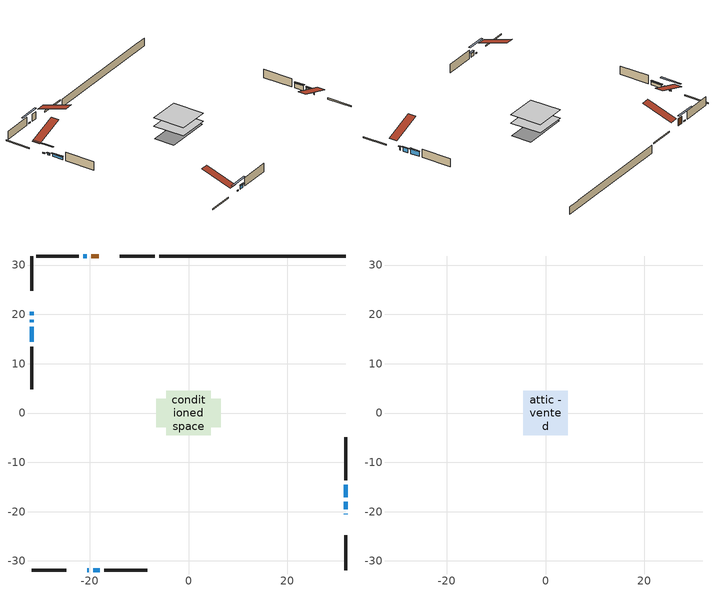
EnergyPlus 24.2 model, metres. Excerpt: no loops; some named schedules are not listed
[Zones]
conditioned space
 floor adiabatic (AdiabaticFloorConstruction): -4.53,-4.53 -4.53,4.53 4.53,4.53 4.53,-4.53 z0.46
 floor foundation (Slab1 construction): -6.52,-2.93 -6.52,2.93 6.52,2.93 6.52,-2.93 z-1.81
 wall outside (RimJoist1 construction): -6.89,31.83 -13.98,31.83 / -31.83,-31.83 -24.75,-31.83 / -31.83,31.83 -31.83,24.75 / 31.83,-31.83 31.83,-24.75 z0.46:0.76
 wall outside (AdiabaticWallConstruction 1): -18.16,31.83 -19.67,31.83 z0.46:2.49
 wall outside (AdiabaticWallConstruction): 31.83,-20.56 31.83,-20.41 z0.46:1.43; -20.56,-31.83 -20.21,-31.83 / -31.83,20.56 -31.83,19.86 / -20.6,31.83 -21.3,31.83 z0.46:0.75; -31.83,18.93 -31.83,18.42 z0.46:0.97; 31.83,-19.48 31.83,-18.04 z0.46:1.64; 31.83,-17.11 31.83,-14.52 z0.46:1.88; -19.28,-31.83 -18.01,-31.83 z0.46:1.5; -31.83,17.49 -31.83,14.41 z0.46:1.3
 wall outside (Wall1 construction): -22.23,31.83 -30.91,31.83 / -17.09,-31.83 -8.41,-31.83 / -31.83,13.48 -31.83,4.81 / 31.83,-13.59 31.83,-4.91 z0.46:2.9
 wall foundation (FoundationWall1 construction): -5.96,31.83,-1.81 -5.96,31.83,0.46 28.05,31.83,0.46 28.05,31.83,0.33 31.83,31.83,0.33 31.83,31.83,-1.81
 window (WindowConstruction 4): 31.83,-20.56 31.83,-20.41 z0.46:1.43
 window (WindowConstruction 7): -20.56,-31.83 -20.21,-31.83 z0.46:0.75
 window (WindowConstruction 8): -31.83,20.56 -31.83,19.86 z0.46:0.75
 window (WindowConstruction 5): -31.83,18.93 -31.83,18.42 z0.46:0.97
 window (WindowConstruction): 31.83,-19.48 31.83,-18.04 z0.46:1.64
 window (WindowConstruction 1): 31.83,-17.11 31.83,-14.52 z0.46:1.88
 window (WindowConstruction 2): -19.28,-31.83 -18.01,-31.83 z0.46:1.5
 window (WindowConstruction 3): -31.83,17.49 -31.83,14.41 z0.46:1.3
 window (WindowConstruction 6): -20.6,31.83 -21.3,31.83 z0.46:0.75
 door (Door): -18.16,31.83 -19.67,31.83 z0.46:2.49
 ceiling adiabatic (AdiabaticFloorConstruction): 4.53,-4.53 4.53,4.53 -4.53,4.53 -4.53,-4.53 z0.46
attic - vented
 floor to conditioned space (Floor1 construction Reversed): -4.53,-4.53 -4.53,4.53 4.53,4.53 4.53,-4.53 z2.9
 roof outside (Roof1 construction): -17.24,31.83,2.9 -17.24,23,5.84 -14.91,23,5.84 -14.91,31.83,2.9; -21.49,-31.83,2.9 -21.49,-23,5.84 -23.82,-23,5.84 -23.82,-31.83,2.9; -31.83,21.49,2.9 -23,21.49,5.84 -23,23.82,5.84 -31.83,23.82,2.9; 31.83,-21.49,2.9 23,-21.49,5.84 23,-23.82,5.84 31.83,-23.82,2.9
shading: 31.83,-20.21 31.83,-20.76 32.25,-20.76 32.25,-20.21 z1.63; -17.51,-31.83 -23.26,-31.83 -23.26,-32.25 -17.51,-32.25 z3.45; -31.83,17.16 -31.83,23.26 -32.25,23.26 -32.25,17.16 z3.45; -31.83,18.22 -31.83,19.13 -32.25,19.13 -32.25,18.22 z1.17; 31.83,-17.84 31.83,-19.68 32.25,-19.68 32.25,-17.84 z1.84; 31.83,-14.32 31.83,-17.31 32.25,-17.31 32.25,-14.32 z2.08; -17.81,-31.83 -19.48,-31.83 -19.48,-32.25 -17.81,-32.25 z1.7; -31.83,14.21 -31.83,17.69 -32.25,17.69 -32.25,14.21 z1.5; -24,31.83 -17.9,31.83 -17.9,32.25 -24,32.25 z3.45
[Building]
Building 1: Terrain=Suburbs
[Site:Location]
Saskatoon Intl AP_SK: Latitude {deg}=52.17; Longitude {deg}=-106.7; Time Zone {hr}=-6; Elevation {m}=504; Keep Site Location Information=Yes
[Site:GroundTemperature:Shallow]
-3.29371, -5.9198, -6.13011, -4.88389, 0.118965, 5.09852, 9.41553, 12.1502, 12.3826, 10.1583, 5.95142, 1.12462
[Site:WaterMainsTemperature]
Calculation Method=Schedule; Temperature Schedule=mains temperature schedule
[Material] Roughness=Rough; Thermal Absorptance=0.9
Name | Thickness {m} | Conductivity {W/m-K} | Density {kg/m3} | Specific Heat {J/kg-K} | Solar Absorptance | Visible Absorptance
asphalt or fiberglass shingles | 0.00635 | 0.162714 | 1121.4 | 1465.45 | 0.84 | 0.84
ceiling loosefill ins | 0.169333 | 0.0480833 | 16.02 | 1046.75 | 0.7 | 0.7
ceiling stud and cavity | 0.1397 | 0.172097 | 65.682 | 1177.47 | 0.7 | 0.7
concrete 4.0 in. | 0.1016 | 1.803125 | 2242.8 | 837.4 | 0.7 | 0.7
concrete 8.0 in. | 0.2032 | 1.803125 | 2242.8 | 837.4 | 0.7 | 0.7
door material | 0.04445 | 0.20624 | 512.64 | 1214.23 | 0.7 | 0.7
exterior vertical ins | 0.00617794 | 0.029427 | 32.04 | 1214.23 | 0.7 | 0.7
floor covering | 0.0127 | 0.0433444 | 54.468 | 1339.84 | 0.6 | 0.6
floor rigid ins; wall rigid ins | 0.512978 | 0.029427 | 32.04 | 1214.23 | 0.7 | 0.7
floor stud and cavity | 0.1397 | 1.75129 | 37.0049 | 1207.88 | 0.7 | 0.7
furniture material conditioned space 1 | 0.1524 | 0.115458 | 640.8 | 1214.23 | 0.6 | 0.6
gypsum board | 0.0127 | 0.160291 | 801 | 837.4 | 0.6 | 0.6
gypsum board 1 | 0.0127 | 0.160291 | 801 | 837.4 | 0.7 | 0.7
osb sheathing 0.5 in. | 0.0127 | 0.115458 | 512.64 | 1214.23 | 0.7 | 0.7
osb sheathing 0.75 in. | 0.01905 | 0.115458 | 512.64 | 1214.23 | 0.7 | 0.7
osb sheathing 2.0 in. | 0.0508 | 0.115458 | 512.64 | 1214.23 | 0.7 | 0.7
rim joist stud and cavity | 0.0508 | 0.0425153 | 125.044 | 1163.47 | 0.6 | 0.6
wall stud and cavity | 0.1397 | 0.108683 | 139.0536 | 1170.24 | 0.7 | 0.7
wall stud and cavity 1 | 0.0889 | 0.380278 | 52.3479 | 1209.89 | 0.7 | 0.7
wall stud and cavity 2 | 0.0889 | 0.391764 | 83.0341 | 1211.67 | 0.7 | 0.7
wood siding | 0.0254 | 0.102417 | 544.68 | 1172.36 | 0.4 | 0.4
wood siding 1; wood siding 2; wood siding 3 | 0.0254 | 0.102417 | 544.68 | 1172.36 | 0.7 | 0.7
[WindowMaterial:SimpleGlazingSystem]
Name | U-Factor {W/m2-K} | Solar Heat Gain Coefficient
WindowMaterial | 2.78165 | 0.67
WindowMaterial 1 | 2.8867 | 0.7
WindowMaterial 2 | 3.15129 | 0.66
WindowMaterial 3 | 2.76973 | 0.64
WindowMaterial 4 | 3.95416 | 0.39
WindowMaterial 5 | 5.00743 | 0.62
WindowMaterial 6 | 2.90827 | 0.43
[Construction]
AdiabaticFloorConstruction: floor stud and cavity, floor rigid ins, osb sheathing 0.75 in., floor covering
AdiabaticWallConstruction: wood siding 2, wall rigid ins, wall stud and cavity 1, gypsum board
AdiabaticWallConstruction 1: wood siding 3, wall rigid ins, wall stud and cavity 1, gypsum board
Door: door material
Floor1 construction Reversed: gypsum board, ceiling stud and cavity, ceiling loosefill ins
FoundationWall1 construction: concrete 8.0 in., gypsum board 1
furniture construction conditioned space 1: furniture material conditioned space 1
PartitionWallConstruction: gypsum board, wall stud and cavity 2, gypsum board
RimJoist1 construction: wood siding 1, osb sheathing 2.0 in., rim joist stud and cavity
Roof1 construction: asphalt or fiberglass shingles
Slab1 construction: concrete 4.0 in.
Wall1 construction: wood siding, osb sheathing 0.5 in., wall stud and cavity, gypsum board
WindowConstruction: WindowMaterial
WindowConstruction 1: WindowMaterial 1
WindowConstruction 2: WindowMaterial 2
WindowConstruction 3: WindowMaterial 3
WindowConstruction 4: WindowMaterial 4
WindowConstruction 5: WindowMaterial 5
WindowConstruction 6; WindowConstruction 7; WindowConstruction 8: WindowMaterial 6
[Zone] Multiplier=1; Part of Total Floor Area=Yes
Name | Volume {m3}
attic - vented | 39.293
conditioned space | 396.1
[Space]
Name | Zone | Volume {m3}
attic - vented 1 | attic - vented | 39.293
conditioned space 1 | conditioned space | 396.1
[ZoneInfiltration:EffectiveLeakageArea]
infil attic - vented 1: Zone or Space=attic - vented 1; Schedule=Always On Discrete; Effective Air Leakage Area {cm2}=2818.97; Stack Coefficient=0.000204716; Wind Coefficient=9.6671e-06
[ZoneMixing]
whole house fan mix: Zone or Space=attic - vented; Schedule=Always On Continuous; Design Flow Rate Calculation Method=Flow/Zone; Design Flow Rate {m3/s}=0; Source Zone or Space=conditioned space
[SurfaceProperty:ExposedFoundationPerimeter]
Slab1: Exposed Perimeter Calculation Method=TotalExposedPerimeter; Total Exposed Perimeter {m}=37.796
[InternalMass] Zone or ZoneList=conditioned space; Space or SpaceList=conditioned space 1
Name | Construction | Surface Area {m2}
furniture mass conditioned space 1 | furniture construction conditioned space 1 | 63.4
partition wall mass | PartitionWallConstruction | 158.5
[Lights]
interior lighting: Zone or ZoneList or Space or SpaceList=conditioned space 1; Schedule=interior lighting schedule; Design Level Calculation Method=LightingLevel; Lighting Level {W}=343.2; Return Air Fraction=0; Fraction Radiant=0.6; Fraction Visible=0.2; Fraction Replaceable=1
[People]
occupants: Zone or ZoneList or Space or SpaceList=conditioned space 1; Number of People Schedule=occupants schedule; Number of People Calculation Method=People; Number of People=3; Fraction Radiant=0.314171; Sensible Heat Fraction=0.56303; Activity Level Schedule=occupants activity schedule; Carbon Dioxide Generation Rate {m3/s-W}=0; Enable ASHRAE 55 Comfort Warnings=No; Mean Radiant Temperature Calculation Type=EnclosureAveraged
[ElectricEquipment] Zone or ZoneList or Space or SpaceList=conditioned space 1; Design Level Calculation Method=EquipmentLevel
Name | Schedule | Design Level {W} | Fraction Latent | Fraction Radiant | Fraction Lost
clothes dryer | clothes dryer schedule | 140.772 | 0.015 | 0.081 | 0.85
clothes washer | clothes washer schedule | 32.1985 | 0.03 | 0.162 | 0.7
cooking range | cooking range schedule | 215.147 | 0.08 | 0.432 | 0.2
dishwasher | dishwasher schedule | 66.8632 | 0.3 | 0.18 | 0.4
fridge | fridge schedule | 72.9452 | 0 | 0.6 | 0
mech vent house fan | mech vent house fan schedule | 0 | 0 | 0 | 1
mech vent house fan cfis | mech vent house fan cfis schedule | 0 | 0 | 0 | 0
misc plug loads | misc plug loads schedule | 494.7 | 0.045 | 0.513 | 0.1
whole house fan | Always On Discrete | 0 | 0 | 0 | 1
[OtherEquipment] Zone or ZoneList or Space or SpaceList=conditioned space 1; Design Level Calculation Method=EquipmentLevel
Name | Fuel Type | Schedule | Design Level {W} | Fraction Latent | Fraction Radiant | Fraction Lost
clothes dryer 1 | Electricity | clothes dryer schedule | 0 | 0.015 | 0.081 | 0.85
cooking range 1 | Electricity | cooking range schedule | 0 | 0.08 | 0.432 | 0.2
general water use latent | None | general water use schedule | 62.594 | 1 | 0 | 0
general water use sensible | None | general water use schedule | -61.6891 | 0 | 0.6 | 0
mech vent house fan latent load | None | Always On Discrete | 0 | 1 | 0 | 0
mech vent house fan sensible load | None | Always On Discrete | 0 | 0 | 0 | 0
water heater energy adjustment1 | NaturalGas | Always On Discrete | 0.01 | 0 | 0 | 1
[ZoneInfiltration:DesignFlowRate] Zone or ZoneList or Space or SpaceList=conditioned space 1; Schedule=Always On Discrete; Design Flow Rate Calculation Method=Flow/Zone; Design Flow Rate {m3/s}=0
infil flow; natural vent flow; whole house fan flow
[AvailabilityManager:Scheduled]
furnace airloop Availability Manager: Schedule=Always On Discrete
[Foundation:Kiva]
Foundation Kiva 1: Initial Indoor Air Temperature {C}=21; Wall Height Above Grade {m}=0.460004; Wall Depth Below Slab {m}=0.2032; Custom Block Material Name 1=exterior vertical ins; Custom Block Depth 1 {m}=2.269998; Custom Block X Position 1 {m}=0.2159; Custom Block Z Position 1 {m}=0
[Foundation:Kiva:Settings]
Soil Conductivity {W/m-K}=0.849921; Soil Density {kg/m3}=1842.3; Soil Specific Heat {J/kg-K}=418.7; Ground Solar Absorptivity=0.9; Ground Thermal Absorptivity=0.9; Ground Surface Roughness {m}=0.03; Far-Field Width {m}=40; Deep-Ground Boundary Condition=ZeroFlux; Deep-Ground Depth {m}=40; Minimum Cell Dimension {m}=0.2; Maximum Cell Growth Coefficient=3; Simulation Timestep=Timestep
[Exterior:Lights]
exterior lighting: Schedule=exterior lighting schedule; Design Level {W}=75.6
[EnergyManagementSystem:GlobalVariable]
furnace_airloop_Fan_RTF
infil_program_Qfan
infil_program_Qinf
natural_vent_program_Qnv
natural_vent_program_Qwhf
[EnergyManagementSystem:Sensor]
Name | Output:Variable or Output:Meter Index Key | Output:Variable or Output:Meter
airflow_gain | infil flow | Infiltration Sensible Heat Gain Energy
airflow_gain_1 | natural vent flow | Infiltration Sensible Heat Gain Energy
airflow_gain_2 | whole house fan flow | Infiltration Sensible Heat Gain Energy
airflow_loss | infil flow | Infiltration Sensible Heat Loss Energy
airflow_loss_1 | natural vent flow | Infiltration Sensible Heat Loss Energy
airflow_loss_2 | whole house fan flow | Infiltration Sensible Heat Loss Energy
clg_load_cond |  | Cooling:EnergyTransfer:Zone:CONDITIONED SPACE
clg_sp_s; clg_sp_s_1 | cooling setpoint | Schedule Value
clothes_dryer_exhaust_0_sch_s | clothes dryer exhaust 0 schedule | Schedule Value
cool_season | cooling season schedule | Schedule Value
htg_load_cond |  | Heating:EnergyTransfer:Zone:CONDITIONED SPACE
htg_sp_s; htg_sp_s_1 | heating setpoint | Schedule Value
ig_ee_conv | clothes dryer | Electric Equipment Convective Heating Energy
ig_ee_conv_2 | cooking range | Electric Equipment Convective Heating Energy
ig_ee_conv_4 | fridge | Electric Equipment Convective Heating Energy
ig_ee_conv_5 | misc plug loads | Electric Equipment Convective Heating Energy
ig_ee_conv_6 | whole house fan | Electric Equipment Convective Heating Energy
ig_ee_rad | clothes dryer | Electric Equipment Radiant Heating Energy
ig_ee_rad_2 | cooking range | Electric Equipment Radiant Heating Energy
ig_ee_rad_4 | fridge | Electric Equipment Radiant Heating Energy
ig_ee_rad_5 | misc plug loads | Electric Equipment Radiant Heating Energy
ig_ee_rad_6 | whole house fan | Electric Equipment Radiant Heating Energy
ig_lgt_conv | interior lighting | Lights Convective Heating Energy
ig_lgt_rad | interior lighting | Lights Radiant Heating Energy
ig_lgt_vis | interior lighting | Lights Visible Radiation Heating Energy
ig_oe_conv | clothes dryer 1 | Other Equipment Convective Heating Energy
ig_oe_conv_1 | cooking range 1 | Other Equipment Convective Heating Energy
ig_oe_conv_2 | general water use latent | Other Equipment Convective Heating Energy
ig_oe_conv_3 | general water use sensible | Other Equipment Convective Heating Energy
ig_oe_conv_4 | water heater energy adjustment1 | Other Equipment Convective Heating Energy
ig_oe_rad | clothes dryer 1 | Other Equipment Radiant Heating Energy
ig_oe_rad_1 | cooking range 1 | Other Equipment Radiant Heating Energy
ig_oe_rad_2 | general water use latent | Other Equipment Radiant Heating Energy
ig_oe_rad_3 | general water use sensible | Other Equipment Radiant Heating Energy
ig_oe_rad_4 | water heater energy adjustment1 | Other Equipment Radiant Heating Energy
ig_ppl_conv | occupants | People Convective Heating Energy
ig_ppl_rad | occupants | People Radiant Heating Energy
im_conv | furniture mass conditioned space 1 | Surface Inside Face Convection Heat Gain Energy
im_conv_1 | partition wall mass | Surface Inside Face Convection Heat Gain Energy
im_ig | furniture mass conditioned space 1 | Surface Inside Face Internal Gains Radiation Heat Gain Energy
im_ig_1 | partition wall mass | Surface Inside Face Internal Gains Radiation Heat Gain Energy
im_lgt | furniture mass conditioned space 1 | Surface Inside Face Lights Radiation Heat Gain Energy
im_lgt_1 | partition wall mass | Surface Inside Face Lights Radiation Heat Gain Energy
im_sol | furniture mass conditioned space 1 | Surface Inside Face Solar Radiation Heat Gain Energy
im_sol_1 | partition wall mass | Surface Inside Face Solar Radiation Heat Gain Energy
im_surf | furniture mass conditioned space 1 | Surface Inside Face Net Surface Thermal Radiation Heat Gain Energy
im_surf_1 | partition wall mass | Surface Inside Face Net Surface Thermal Radiation Heat Gain Energy
mv_conv | mech vent house fan | Electric Equipment Convective Heating Energy
mv_conv_1 | mech vent house fan cfis | Electric Equipment Convective Heating Energy
mv_conv_2 | mech vent house fan latent load | Other Equipment Convective Heating Energy
mv_conv_3 | mech vent house fan sensible load | Other Equipment Convective Heating Energy
mv_rad | mech vent house fan | Electric Equipment Radiant Heating Energy
mv_rad_1 | mech vent house fan cfis | Electric Equipment Radiant Heating Energy
mv_rad_2 | mech vent house fan latent load | Other Equipment Radiant Heating Energy
mv_rad_3 | mech vent house fan sensible load | Other Equipment Radiant Heating Energy
natural_vent_s | natural vent schedule | Schedule Value
out_pb_s |  | Site Outdoor Air Barometric Pressure
out_wt_s |  | Site Outdoor Air Humidity Ratio
site_vw_s |  | Site Wind Speed
ss_back_out | Window1 | Surface Window Shortwave from Zone Back Out Window Heat Transfer Rate
ss_back_out_1 | Window11 | Surface Window Shortwave from Zone Back Out Window Heat Transfer Rate
ss_back_out_2 | Window12 | Surface Window Shortwave from Zone Back Out Window Heat Transfer Rate
ss_back_out_3 | Window2 | Surface Window Shortwave from Zone Back Out Window Heat Transfer Rate
ss_back_out_4 | Window3 | Surface Window Shortwave from Zone Back Out Window Heat Transfer Rate
ss_back_out_5 | Window4 | Surface Window Shortwave from Zone Back Out Window Heat Transfer Rate
ss_back_out_6 | Window5 | Surface Window Shortwave from Zone Back Out Window Heat Transfer Rate
ss_back_out_7 | Window6 | Surface Window Shortwave from Zone Back Out Window Heat Transfer Rate
ss_back_out_8 | Window9 | Surface Window Shortwave from Zone Back Out Window Heat Transfer Rate
ss_conv | Door1 | Surface Inside Face Convection Heat Gain Energy
ss_conv_1 | Window1 | Surface Inside Face Convection Heat Gain Energy
ss_conv_2 | Window11 | Surface Inside Face Convection Heat Gain Energy
ss_conv_3 | Window12 | Surface Inside Face Convection Heat Gain Energy
ss_conv_4 | Window2 | Surface Inside Face Convection Heat Gain Energy
ss_conv_5 | Window3 | Surface Inside Face Convection Heat Gain Energy
ss_conv_6 | Window4 | Surface Inside Face Convection Heat Gain Energy
ss_conv_7 | Window5 | Surface Inside Face Convection Heat Gain Energy
ss_conv_8 | Window6 | Surface Inside Face Convection Heat Gain Energy
ss_conv_9 | Window9 | Surface Inside Face Convection Heat Gain Energy
ss_ig | Door1 | Surface Inside Face Internal Gains Radiation Heat Gain Energy
ss_ig_1 | Window1 | Surface Inside Face Internal Gains Radiation Heat Gain Energy
ss_ig_2 | Window11 | Surface Inside Face Internal Gains Radiation Heat Gain Energy
ss_ig_3 | Window12 | Surface Inside Face Internal Gains Radiation Heat Gain Energy
ss_ig_4 | Window2 | Surface Inside Face Internal Gains Radiation Heat Gain Energy
ss_ig_5 | Window3 | Surface Inside Face Internal Gains Radiation Heat Gain Energy
ss_ig_6 | Window4 | Surface Inside Face Internal Gains Radiation Heat Gain Energy
ss_ig_7 | Window5 | Surface Inside Face Internal Gains Radiation Heat Gain Energy
ss_ig_8 | Window6 | Surface Inside Face Internal Gains Radiation Heat Gain Energy
ss_ig_9 | Window9 | Surface Inside Face Internal Gains Radiation Heat Gain Energy
ss_lgt | Door1 | Surface Inside Face Lights Radiation Heat Gain Energy
ss_sol | Door1 | Surface Inside Face Solar Radiation Heat Gain Energy
ss_surf | Door1 | Surface Inside Face Net Surface Thermal Radiation Heat Gain Energy
ss_surf_1 | Window1 | Surface Inside Face Net Surface Thermal Radiation Heat Gain Energy
ss_surf_2 | Window11 | Surface Inside Face Net Surface Thermal Radiation Heat Gain Energy
ss_surf_3 | Window12 | Surface Inside Face Net Surface Thermal Radiation Heat Gain Energy
ss_surf_4 | Window2 | Surface Inside Face Net Surface Thermal Radiation Heat Gain Energy
ss_surf_5 | Window3 | Surface Inside Face Net Surface Thermal Radiation Heat Gain Energy
ss_surf_6 | Window4 | Surface Inside Face Net Surface Thermal Radiation Heat Gain Energy
ss_surf_7 | Window5 | Surface Inside Face Net Surface Thermal Radiation Heat Gain Energy
ss_surf_8 | Window6 | Surface Inside Face Net Surface Thermal Radiation Heat Gain Energy
ss_surf_9 | Window9 | Surface Inside Face Net Surface Thermal Radiation Heat Gain Energy
ss_trans_in | Window1 | Surface Window Transmitted Solar Radiation Rate
ss_trans_in_1 | Window11 | Surface Window Transmitted Solar Radiation Rate
ss_trans_in_2 | Window12 | Surface Window Transmitted Solar Radiation Rate
ss_trans_in_3 | Window2 | Surface Window Transmitted Solar Radiation Rate
ss_trans_in_4 | Window3 | Surface Window Transmitted Solar Radiation Rate
ss_trans_in_5 | Window4 | Surface Window Transmitted Solar Radiation Rate
ss_trans_in_6 | Window5 | Surface Window Transmitted Solar Radiation Rate
ss_trans_in_7 | Window6 | Surface Window Transmitted Solar Radiation Rate
ss_trans_in_8 | Window9 | Surface Window Transmitted Solar Radiation Rate
ss_trans_out | Window1 | Surface Inside Face Initial Transmitted Diffuse Transmitted Out Window Solar Radiation Rate
ss_trans_out_1 | Window11 | Surface Inside Face Initial Transmitted Diffuse Transmitted Out Window Solar Radiation Rate
ss_trans_out_2 | Window12 | Surface Inside Face Initial Transmitted Diffuse Transmitted Out Window Solar Radiation Rate
ss_trans_out_3 | Window2 | Surface Inside Face Initial Transmitted Diffuse Transmitted Out Window Solar Radiation Rate
ss_trans_out_4 | Window3 | Surface Inside Face Initial Transmitted Diffuse Transmitted Out Window Solar Radiation Rate
ss_trans_out_5 | Window4 | Surface Inside Face Initial Transmitted Diffuse Transmitted Out Window Solar Radiation Rate
ss_trans_out_6 | Window5 | Surface Inside Face Initial Transmitted Diffuse Transmitted Out Window Solar Radiation Rate
ss_trans_out_7 | Window6 | Surface Inside Face Initial Transmitted Diffuse Transmitted Out Window Solar Radiation Rate
ss_trans_out_8 | Window9 | Surface Inside Face Initial Transmitted Diffuse Transmitted Out Window Solar Radiation Rate
s_conv | Floor1 | Surface Inside Face Convection Heat Gain Energy
s_conv_1 | FoundationWall1 | Surface Inside Face Convection Heat Gain Energy
s_conv_10 | Wall1:180 | Surface Inside Face Convection Heat Gain Energy
s_conv_11 | Wall1:270 | Surface Inside Face Convection Heat Gain Energy
s_conv_12 | Wall1:90 | Surface Inside Face Convection Heat Gain Energy
s_conv_2 | inferred conditioned ceiling | Surface Inside Face Convection Heat Gain Energy
s_conv_3 | inferred conditioned floor | Surface Inside Face Convection Heat Gain Energy
s_conv_4 | RimJoist1:0 | Surface Inside Face Convection Heat Gain Energy
s_conv_5 | RimJoist1:180 | Surface Inside Face Convection Heat Gain Energy
s_conv_6 | RimJoist1:270 | Surface Inside Face Convection Heat Gain Energy
s_conv_7 | RimJoist1:90 | Surface Inside Face Convection Heat Gain Energy
s_conv_8 | Slab1 | Surface Inside Face Convection Heat Gain Energy
s_conv_9 | Wall1:0 | Surface Inside Face Convection Heat Gain Energy
s_ig | Floor1 | Surface Inside Face Internal Gains Radiation Heat Gain Energy
s_ig_1 | FoundationWall1 | Surface Inside Face Internal Gains Radiation Heat Gain Energy
s_ig_10 | Wall1:180 | Surface Inside Face Internal Gains Radiation Heat Gain Energy
s_ig_11 | Wall1:270 | Surface Inside Face Internal Gains Radiation Heat Gain Energy
s_ig_12 | Wall1:90 | Surface Inside Face Internal Gains Radiation Heat Gain Energy
s_ig_2 | inferred conditioned ceiling | Surface Inside Face Internal Gains Radiation Heat Gain Energy
s_ig_3 | inferred conditioned floor | Surface Inside Face Internal Gains Radiation Heat Gain Energy
s_ig_4 | RimJoist1:0 | Surface Inside Face Internal Gains Radiation Heat Gain Energy
s_ig_5 | RimJoist1:180 | Surface Inside Face Internal Gains Radiation Heat Gain Energy
s_ig_6 | RimJoist1:270 | Surface Inside Face Internal Gains Radiation Heat Gain Energy
s_ig_7 | RimJoist1:90 | Surface Inside Face Internal Gains Radiation Heat Gain Energy
s_ig_8 | Slab1 | Surface Inside Face Internal Gains Radiation Heat Gain Energy
s_ig_9 | Wall1:0 | Surface Inside Face Internal Gains Radiation Heat Gain Energy
s_lgt | Floor1 | Surface Inside Face Lights Radiation Heat Gain Energy
s_lgt_1 | FoundationWall1 | Surface Inside Face Lights Radiation Heat Gain Energy
s_lgt_10 | Wall1:180 | Surface Inside Face Lights Radiation Heat Gain Energy
s_lgt_11 | Wall1:270 | Surface Inside Face Lights Radiation Heat Gain Energy
s_lgt_12 | Wall1:90 | Surface Inside Face Lights Radiation Heat Gain Energy
s_lgt_2 | inferred conditioned ceiling | Surface Inside Face Lights Radiation Heat Gain Energy
s_lgt_3 | inferred conditioned floor | Surface Inside Face Lights Radiation Heat Gain Energy
s_lgt_4 | RimJoist1:0 | Surface Inside Face Lights Radiation Heat Gain Energy
s_lgt_5 | RimJoist1:180 | Surface Inside Face Lights Radiation Heat Gain Energy
s_lgt_6 | RimJoist1:270 | Surface Inside Face Lights Radiation Heat Gain Energy
s_lgt_7 | RimJoist1:90 | Surface Inside Face Lights Radiation Heat Gain Energy
s_lgt_8 | Slab1 | Surface Inside Face Lights Radiation Heat Gain Energy
s_lgt_9 | Wall1:0 | Surface Inside Face Lights Radiation Heat Gain Energy
s_sol | Floor1 | Surface Inside Face Solar Radiation Heat Gain Energy
s_sol_1 | FoundationWall1 | Surface Inside Face Solar Radiation Heat Gain Energy
s_sol_10 | Wall1:180 | Surface Inside Face Solar Radiation Heat Gain Energy
s_sol_11 | Wall1:270 | Surface Inside Face Solar Radiation Heat Gain Energy
s_sol_12 | Wall1:90 | Surface Inside Face Solar Radiation Heat Gain Energy
s_sol_2 | inferred conditioned ceiling | Surface Inside Face Solar Radiation Heat Gain Energy
s_sol_3 | inferred conditioned floor | Surface Inside Face Solar Radiation Heat Gain Energy
s_sol_4 | RimJoist1:0 | Surface Inside Face Solar Radiation Heat Gain Energy
s_sol_5 | RimJoist1:180 | Surface Inside Face Solar Radiation Heat Gain Energy
s_sol_6 | RimJoist1:270 | Surface Inside Face Solar Radiation Heat Gain Energy
s_sol_7 | RimJoist1:90 | Surface Inside Face Solar Radiation Heat Gain Energy
s_sol_8 | Slab1 | Surface Inside Face Solar Radiation Heat Gain Energy
s_sol_9 | Wall1:0 | Surface Inside Face Solar Radiation Heat Gain Energy
s_surf | Floor1 | Surface Inside Face Net Surface Thermal Radiation Heat Gain Energy
s_surf_1 | FoundationWall1 | Surface Inside Face Net Surface Thermal Radiation Heat Gain Energy
s_surf_10 | Wall1:180 | Surface Inside Face Net Surface Thermal Radiation Heat Gain Energy
s_surf_11 | Wall1:270 | Surface Inside Face Net Surface Thermal Radiation Heat Gain Energy
s_surf_12 | Wall1:90 | Surface Inside Face Net Surface Thermal Radiation Heat Gain Energy
s_surf_2 | inferred conditioned ceiling | Surface Inside Face Net Surface Thermal Radiation Heat Gain Energy
